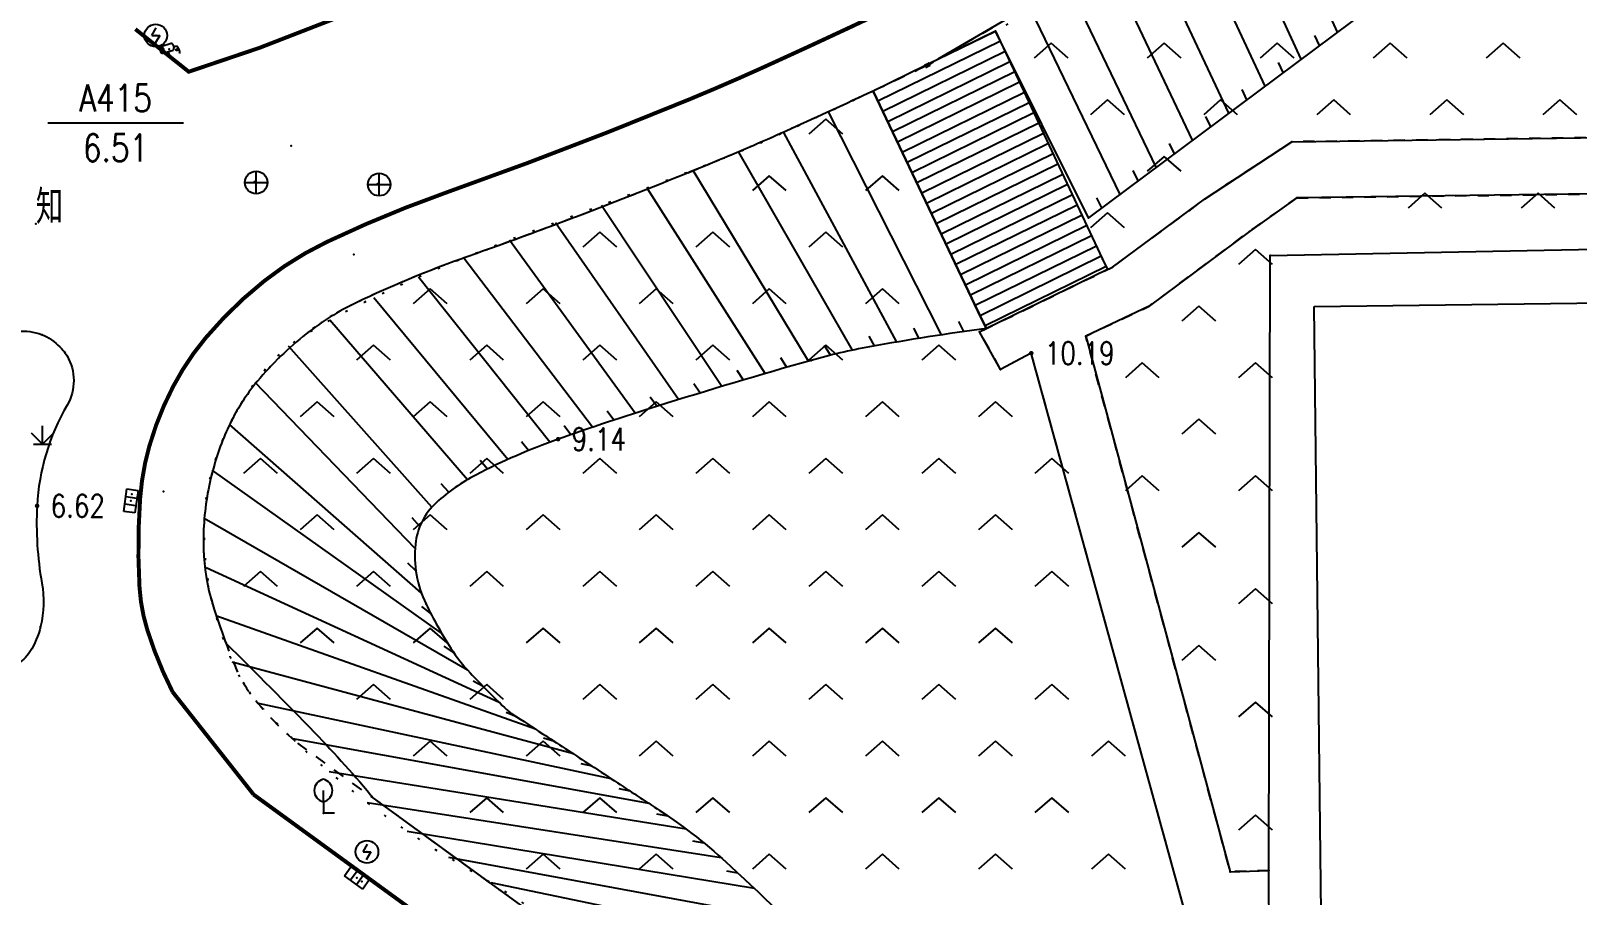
# Model space of a CAD drawing. Extents: x 940 to 2162, y 608 to 1562.
# Drawn here: x 983.8 to 1052.2, y 1089.5 to 1127.7 of the extents above; entities that cross this region are included whole.
import ezdxf
from ezdxf.enums import TextEntityAlignment as Align

# ---------------------------------------------------------------- set-up
doc = ezdxf.new("R2010")
doc.units = 0
doc.header["$LTSCALE"] = 0.5
doc.header["$PDSIZE"] = 0.2
doc.linetypes.add('X4', pattern=[1.6, 0, -1.6])
doc.linetypes.add('X6', pattern=[2, 1, -1])
doc.layers.get('0').update_dxf_attribs({"linetype": 'CONTINUOUS'})
doc.layers.add('ASSIST', color=7, linetype='CONTINUOUS', plot=False)
for name, color, linetype in [('COMPONENT', 4, 'CONTINUOUS'), ('DLDW', 11, 'CONTINUOUS'), ('DLSS', 4, 'CONTINUOUS'), ('DMTZ', 3, 'CONTINUOUS'), ('GCD', 1, 'CONTINUOUS'), ('GXYZ', 2, 'CONTINUOUS'), ('JMD', 6, 'CONTINUOUS'), ('KZD', 1, 'CONTINUOUS'), ('ZBTZ', 3, 'CONTINUOUS'), ('ZDH', 1, 'CONTINUOUS')]:
    doc.layers.add(name, color=color, linetype=linetype)
doc.styles.add('HZ', font='rs.shx', dxfattribs={"width": 0.8, "bigfont": 'hztxt.shx'})
doc.linetypes.add('1161', pattern='A,0,[149,AAA.SHX,S=0.15,R=0,X=0,Y=0],-1.6', length=1.6)
doc.linetypes.add('447', pattern='A,8,-1,[148,AAA.SHX,S=1,R=0,X=0,Y=0],-1', length=10)

# ---------------------------------------------------------------- blocks, each defined once
blk = doc.blocks.new('gcbj0612')
for p, q in [((-0.75, 0.26), (0.16, 0.53)), ((-0.57, -0.34), (0.34, -0.07))]:
    blk.add_line(p, q)
at = {"flags": 128}
for points in [[(-0.73, 0.26), (-0.77, 0.25), (-0.79, 0.23), (-0.81, 0.19), (-0.83, 0.15), (-0.84, 0.1), (-0.84, 0.05), (-0.84, -0.01), (-0.83, -0.07), (-0.81, -0.12), (-0.79, -0.18), (-0.77, -0.23), (-0.74, -0.27), (-0.7, -0.3), (-0.67, -0.33), (-0.63, -0.34), (-0.6, -0.34), (-0.57, -0.34), (-0.54, -0.32), (-0.51, -0.29), (-0.49, -0.25), (-0.48, -0.2), (-0.47, -0.15), (-0.47, -0.1), (-0.48, -0.04), (-0.49, 0.02), (-0.51, 0.07), (-0.54, 0.13), (-0.56, 0.17), (-0.6, 0.21), (-0.63, 0.24), (-0.67, 0.26), (-0.7, 0.27)], [(-0.71, 0.18), (-0.72, 0.17), (-0.75, 0.12), (-0.75, 0.04), (-0.74, -0.06), (-0.7, -0.15), (-0.66, -0.22), (-0.62, -0.25), (-0.6, -0.26), (-0.59, -0.24), (-0.57, -0.2), (-0.56, -0.12), (-0.58, -0.02), (-0.61, 0.08), (-0.66, 0.14), (-0.7, 0.17)]]:
    blk.add_lwpolyline(points, close=True, dxfattribs=at)
blk.add_lwpolyline([(0.3, -0.08), (0.33, -0.07), (0.36, -0.05), (0.38, -0.02), (0.4, 0.02), (0.41, 0.07), (0.42, 0.12), (0.41, 0.18), (0.41, 0.23), (0.39, 0.29), (0.37, 0.35), (0.35, 0.4), (0.32, 0.44), (0.28, 0.48), (0.25, 0.51), (0.21, 0.52), (0.18, 0.53), (0.15, 0.52)], dxfattribs=at)
at = {"extrusion": (0, 0, -1), "flags": 128}
blk.add_lwpolyline([(-0.4, 0.25), (-0.51, 0.28), (-0.61, 0.29), (-0.69, 0.27), (-0.77, 0.2), (-0.81, 0.09), (-0.82, -0.01), (-0.8, -0.06), (-0.76, -0.08), (-0.7, -0.09), (-0.64, -0.09), (-0.59, -0.07), (-0.57, -0.04), (-0.59, -0.01), (-0.63, 0.02), (-0.69, 0.03), (-0.75, 0.03), (-0.79, 0.02), (-0.84, -0.01), (-0.89, -0.1), (-0.91, -0.19), (-0.9, -0.29), (-0.87, -0.38)], dxfattribs=at)
blk.add_lwpolyline([(-0.09, -0.2), (-0.22, -0.54), (0.05, -0.54)], close=True)
blk = doc.blocks.new('gc043')
for p, q in [((-1, 0), (1, 0)), ((0, -1), (0, 1))]:
    blk.add_line(p, q)
blk.add_circle((0, 0), 1)
blk = doc.blocks.new('gc050')
for p, q in [((-0.35, 0), (0.05, 0.69)), ((-0.35, 0), (0.35, 0)), ((0.35, 0), (-0.06, -0.69))]:
    blk.add_line(p, q)
blk.add_circle((0, 0), 1)
blk = doc.blocks.new('gc041')
for p, q in [((-1, 0.5), (1, 0.5)), ((-1, -0.5), (-1, 0.5)), ((-0.33, 0.5), (-0.33, -0.5)), ((0.33, 0.5), (0.33, -0.5)), ((1, 0.5), (1, -0.5)), ((1, -0.5), (-1, -0.5))]:
    blk.add_line(p, q)
blk = doc.blocks.new('gc143')
for p, q in [((0, 1), (0, 2)), ((0, 1), (0, 0)), ((1, 0), (0, 0))]:
    blk.add_line(p, q)
for centre, start, end in [((0.225, 2), 102.68038, 257.31962), ((-0.225, 2), 282.68038, 77.31962)]:
    blk.add_arc(centre, 1.025, start, end)
blk = doc.blocks.new('gc211')
for p, q in [((0, 0), (-1.5, -1.32)), ((1.5, -1.32), (0, 0))]:
    blk.add_line(p, q)
blk = doc.blocks.new('gc124')
for p, q in [((0, 0), (0, 1.6)), ((-1, 1), (0, 0)), ((-0.8, 0), (0.8, 0)), ((0, 0), (1, 1))]:
    blk.add_line(p, q)
blk = doc.blocks.new('GC200')
at = {"linetype": 'Continuous', "const_width": 0.2, "flags": 128}
blk.add_lwpolyline([(-0.1, 0, 1), (0.1, 0, 1)], format="xyb", close=True, dxfattribs=at)

msp = doc.modelspace()

# ---------------------------------------------------------------- linework, layer by layer
at = {"layer": 'ASSIST', "linetype": 'X4', "flags": 128}
msp.add_lwpolyline([(1145.746, 1186.997), (1138.123, 1185.11), (1133.941, 1183.893), (1124.784, 1180.959), (1115.65, 1177.561), (1111.378, 1175.788), (1102.211, 1171.559), (1095.357, 1168.053), (1026.47, 1127.704)], dxfattribs=at)
msp.add_lwpolyline([(1021.054, 1125.048, -0.005439), (1016.233, 1122.828, -0.012238), (1014.056, 1121.917, -0.003749), (1007.488, 1119.413, 0.005659), (1003.142, 1117.737, 0.016653), (998.923, 1115.89, 0.023039), (995.987, 1114.317, 0.078776), (994.351, 1112.951, 0.058949), (992.746, 1110.607, 0.053309), (991.792, 1108.192, 0.061709), (991.464, 1105.971, 0.032305), (991.544, 1104.055, 0.035493), (991.851, 1102.337, 0.041079), (992.742, 1099.737, 0.065121), (993.639, 1098.248, 0.023634), (994.23, 1097.573, 0.011037), (995.593, 1096.219, 0.059126), (1002.634, 1090.958, -0.046665), (1011.705, 1084.524, -0.01619), (1019.107, 1077.732, -0.021293), (1024.333, 1072.159, -0.017718), (1030.592, 1064.344, -0.023117), (1034.885, 1057.981, -0.007455), (1036.127, 1055.874, -0.002403), (1039.85, 1049.262, -0.019729), (1041.479, 1046.043, -0.011065), (1044.024, 1040.138)], format="xyb", dxfattribs=at)
at = {"layer": 'DLDW', "linetype": 'Continuous', "elevation": 10.579, "flags": 128}
msp.add_lwpolyline([(1040.56, 1115.528), (1055.658, 1115.711), (1055.981, 1087.619), (1040.883, 1087.445)], close=True, dxfattribs=at)
at = {"layer": 'DLSS', "linetype": 'Continuous', "const_width": 0.175, "flags": 128}
for points, elevation in [([(988.427, 1127.787), (990.788, 1125.904), (993.922, 1126.963), (1010.814, 1133.51), (1020.926, 1138.3), (1028.106, 1142.098), (1034.318, 1145.718), (1048.748, 1154.336), (1068.018, 1165.828), (1083.626, 1175.112), (1098.724, 1183.13), (1116.228, 1190.601), (1137.489, 1197.31), (1156.314, 1201.233), (1168.71, 1202.862), (1179.428, 1203.615), (1186.519, 1203.964)], 6.63), ([(990.074, 1098.485), (993.657, 1093.946)], 8.675)]:
    msp.add_lwpolyline(points, dxfattribs=dict(at, elevation=elevation))
at = {"layer": 'DLSS', "linetype": 'X6', "flags": 128}
for points in [[(1095.454, 1168.11), (1023.563, 1126.245)], [(1072.568, 1123.261), (1039.578, 1122.806), (1035.718, 1120.276), (1031.638, 1117.268)], [(1038.555, 1090.596), (1036.851, 1090.538), (1030.462, 1114.217), (1033.269, 1115.541), (1037.703, 1118.847), (1039.794, 1120.324)], [(1039.794, 1120.324), (1072.581, 1120.768)], [(1038.57, 1087.577), (1035.246, 1087.336), (1028.052, 1113.461), (1026.695, 1112.744), (1025.763, 1114.404), (1031.638, 1117.268)], [(995.593, 1096.219), (1011.705, 1084.524)]]:
    msp.add_lwpolyline(points, dxfattribs=at)
at = {"layer": 'DLSS', "linetype": 'Continuous', "const_width": 0.175, "flags": 128}
for points in [[(990.074, 1098.485, -0.041138), (988.959, 1101.217, -0.062433), (988.609, 1103.134, -0.031635), (988.638, 1107.041, -0.052408), (989.05, 1109.367, -0.050213), (990.098, 1111.988, -0.054743), (991.54, 1114.141, -0.05055), (994.135, 1116.659, -0.056136), (996.9, 1118.381, -0.026269), (1002.147, 1120.553, 0.012928), (1012.916, 1124.677, 0.008566), (1016.193, 1126.096, 0.004727), (1022.06, 1128.825)], [(1004.006, 1075.326, 0.019775), (996.29, 1081.308, 0.031782), (991.129, 1084.518, 0.004582), (981.594, 1089.527, 0.01972), (979.324, 1090.582, 0.023602), (975.529, 1091.961, 0.00483), (956.642, 1097.63, 0.019425), (951.24, 1098.97, 0.009923), (940.533, 1100.967)]]:
    msp.add_lwpolyline(points, format="xyb", dxfattribs=at)
at = {"layer": 'DLSS', "linetype": 'Continuous', "flags": 128}
for points, const_width in [([(1023.563, 1126.245), (1023.345, 1126.13)], 0.2), ([(1009.777, 1082.221), (993.657, 1093.946)], 0.175)]:
    msp.add_lwpolyline(points, dxfattribs=dict(at, const_width=const_width))
at = {"layer": 'DLSS', "linetype": 'X6', "flags": 128}
msp.add_lwpolyline([(1023.345, 1126.13, -0.004727), (1017.426, 1123.377, -0.008566), (1014.056, 1121.917, -0.012928), (1003.142, 1117.737, 0.026269), (998.185, 1115.686, 0.056136), (995.987, 1114.317, 0.05055), (993.825, 1112.218, 0.054743), (992.746, 1110.607, 0.050213), (991.92, 1108.542, 0.052408), (991.464, 1105.971, 0.055611), (991.561, 1103.585, 0.038442), (991.851, 1102.337, 0.021256), (992.835, 1099.621, 0.0696), (993.639, 1098.248, 0.04932), (995.593, 1096.219, 0.04932)], format="xyb", dxfattribs=at)
at = {"layer": 'DMTZ', "linetype": 'Continuous'}
for p, q in [((1041.597, 1127.656), (1038.398, 1134.691)), ((1039.994, 1126.46), (1036.672, 1133.68)), ((1038.39, 1125.265), (1034.946, 1132.669)), ((1036.787, 1124.07), (1033.221, 1131.658)), ((1035.183, 1122.874), (1031.495, 1130.647)), ((1033.58, 1121.679), (1029.769, 1129.636)), ((1031.976, 1120.483), (1028.043, 1128.626)), ((1030.574, 1119.438), (1026.47, 1127.704)), ((1040.795, 1127.058), (1040.587, 1127.513)), ((1039.192, 1125.863), (1038.982, 1126.317)), ((1026.063, 1114.55), (1021.054, 1125.048)), ((1037.588, 1124.667), (1037.377, 1125.12)), ((1024.082, 1114.271), (1019.085, 1124.126)), ((1035.985, 1123.472), (1035.771, 1123.924)), ((1022.108, 1113.954), (1017.108, 1123.222)), ((1020.141, 1113.593), (1015.119, 1122.346)), ((1034.382, 1122.277), (1034.166, 1122.728)), ((1018.2, 1113.109), (1013.098, 1121.545)), ((1032.778, 1121.081), (1032.561, 1121.532)), ((1016.278, 1112.556), (1011.069, 1120.764)), ((1031.175, 1119.886), (1030.956, 1120.336)), ((1014.361, 1111.989), (1009.036, 1119.993)), ((1012.447, 1111.408), (1007.001, 1119.231)), ((1010.538, 1110.811), (1004.97, 1118.456)), ((1008.639, 1110.184), (1002.947, 1117.659)), ((1006.751, 1109.523), (1000.943, 1116.816)), ((1004.902, 1108.763), (998.967, 1115.911)), ((1003.114, 1107.868), (997.033, 1114.918)), ((1025.072, 1114.415), (1024.851, 1114.864)), ((1021.122, 1113.782), (1020.879, 1114.219)), ((1023.094, 1114.117), (1022.862, 1114.56)), ((1001.536, 1106.649), (995.195, 1113.764)), ((1017.239, 1112.834), (1016.976, 1113.259)), ((1019.166, 1113.369), (1018.912, 1113.799)), ((1015.319, 1112.274), (1015.047, 1112.693)), ((1000.796, 1104.833), (993.724, 1112.171)), ((1013.403, 1111.7), (1013.122, 1112.113)), ((1011.492, 1111.112), (1011.202, 1111.519)), ((1009.587, 1110.501), (1009.289, 1110.902)), ((1001.073, 1102.867), (992.597, 1110.315)), ((1007.693, 1109.858), (1007.386, 1110.253)), ((1005.82, 1109.159), (1005.504, 1109.547)), ((1003.998, 1108.335), (1003.675, 1108.716)), ((1001.972, 1101.083), (991.819, 1108.288)), ((1002.285, 1107.31), (1001.955, 1107.686)), ((1003.12, 1099.45), (991.47, 1106.148)), ((1001.008, 1105.806), (1000.67, 1106.175)), ((1004.518, 1098.02), (991.552, 1103.978)), ((1000.834, 1103.836), (1000.474, 1104.183)), ((1006.124, 1096.838), (991.982, 1101.849)), ((1001.49, 1101.958), (1001.097, 1102.268)), ((1002.501, 1100.234), (1002.08, 1100.504)), ((1007.799, 1095.745), (992.713, 1099.803)), ((1003.812, 1098.727), (1003.367, 1098.956)), ((1009.472, 1094.649), (993.867, 1097.972)), ((1005.288, 1097.386), (1004.824, 1097.574)), ((1011.144, 1093.552), (995.386, 1096.418)), ((1006.962, 1096.292), (1006.484, 1096.44)), ((1012.791, 1092.418), (996.993, 1094.955)), ((1008.636, 1095.197), (1008.149, 1095.312)), ((1010.308, 1094.1), (1009.817, 1094.197)), ((1014.341, 1091.154), (998.683, 1093.588)), ((1011.978, 1092.999), (1011.485, 1093.083)), ((1015.806, 1089.793), (1000.45, 1092.321)), ((1013.58, 1091.803), (1013.085, 1091.88)), ((1017.256, 1088.416), (1002.288, 1091.16)), ((1018.696, 1087.028), (1004.156, 1090.049)), ((1015.076, 1090.477), (1014.583, 1090.556))]:
    msp.add_line(p, q, dxfattribs=at)
at = {"layer": 'DMTZ', "linetype": 'Continuous', "flags": 128}
msp.add_lwpolyline([(1147.59, 1178.486), (1139.943, 1179.934), (1133.45, 1178.346), (1126.533, 1176.143), (1103.824, 1165.726), (1100.561, 1164.369), (1090.185, 1159.386), (1072.191, 1150.464), (1030.574, 1119.438)], dxfattribs=at)
msp.add_lwpolyline([(1026.063, 1114.55, 0.012253), (1020.902, 1113.742, 0.024152), (1018.319, 1113.143, 0.006372), (1011.515, 1111.119, 0.009769), (1007.122, 1109.657, 0.034818), (1003.488, 1108.075, 0.064866), (1001.738, 1106.853, 0.184606), (1000.811, 1105.012, 0.139806), (1001.282, 1102.371, 0.028952), (1002.381, 1100.416, 0.047149), (1003.231, 1099.33, 0.010463), (1004.75, 1097.793, 0.047364), (1005.123, 1097.494, 0.000907), (1006.437, 1096.635, -0.000599), (1008.428, 1095.334, -0.000205), (1009.62, 1094.552, -0.000121), (1011.632, 1093.231, -0.042237), (1014.743, 1090.788, -0.012599), (1024.199, 1081.522, -0.021766), (1027.202, 1078.145, -0.005389), (1038.566, 1063.875, -0.049991), (1044.43, 1054.558, -0.030892), (1051.36, 1038.176)], format="xyb", dxfattribs=at)
at = {"layer": 'JMD', "linetype": 'Continuous'}
for p, q in [((1026.47, 1127.704), (1021.054, 1125.048)), ((1026.682, 1127.251), (1021.269, 1124.597)), ((1026.895, 1126.799), (1021.484, 1124.145)), ((1027.107, 1126.346), (1021.699, 1123.694)), ((1027.32, 1125.894), (1021.915, 1123.243)), ((1027.532, 1125.441), (1022.13, 1122.791)), ((1027.745, 1124.988), (1022.345, 1122.34)), ((1027.957, 1124.536), (1022.56, 1121.889)), ((1028.17, 1124.083), (1022.775, 1121.437)), ((1028.382, 1123.63), (1022.99, 1120.986)), ((1028.595, 1123.178), (1023.205, 1120.534)), ((1028.807, 1122.725), (1023.42, 1120.083)), ((1029.019, 1122.273), (1023.636, 1119.632)), ((1029.232, 1121.82), (1023.851, 1119.18)), ((1029.444, 1121.367), (1024.066, 1118.729)), ((1029.657, 1120.915), (1024.281, 1118.278)), ((1029.869, 1120.462), (1024.496, 1117.826)), ((1030.082, 1120.009), (1024.711, 1117.375)), ((1030.294, 1119.557), (1024.926, 1116.924)), ((1030.507, 1119.104), (1025.141, 1116.472)), ((1030.719, 1118.652), (1025.357, 1116.021)), ((1030.931, 1118.199), (1025.572, 1115.57)), ((1031.144, 1117.746), (1025.787, 1115.118)), ((1031.361, 1117.296), (1026.005, 1114.668)), ((1031.425, 1117.164), (1026.063, 1114.55))]:
    msp.add_line(p, q, dxfattribs=at)
at = {"layer": 'JMD', "linetype": 'Continuous', "flags": 128}
for points, elevation in [([(1026.47, 1127.704), (1031.207, 1117.612), (1031.425, 1117.164)], 7.037), ([(1021.054, 1125.048), (1025.838, 1115.011), (1026.063, 1114.55)], 6.997)]:
    msp.add_lwpolyline(points, dxfattribs=dict(at, elevation=elevation))
at = {"layer": 'JMD', "linetype": '447', "flags": 128}
msp.add_lwpolyline([(1056.449, 1053.468), (1056.001, 1085.334), (1038.76, 1085.079), (1038.57, 1087.577), (1038.555, 1090.596), (1038.616, 1117.777), (1072.716, 1118.447), (1072.581, 1120.768), (1072.568, 1123.261)], dxfattribs=at)
at = {"layer": 'KZD', "linetype": 'Continuous'}
msp.add_line((984.55, 1123.64), (990.55, 1123.64), dxfattribs=at)
at = {"layer": 'ZBTZ', "linetype": 'Continuous', "flags": 128}
for points in [[(1111.378, 1175.788, 0.000674), (1102.211, 1171.559, 0.009707), (1100.128, 1170.545, 0.004345), (1095.357, 1168.053), (1023.925, 1126.456), (1026.47, 1127.704), (1031.207, 1117.612), (1031.425, 1117.164), (1031.638, 1117.268), (1035.718, 1120.276), (1039.578, 1122.806), (1072.568, 1123.261), (1072.455, 1149.938), (1109.105, 1150.288), (1108.944, 1163.459), (1111.205, 1163.486)], [(1035.246, 1087.336), (1028.052, 1113.461), (1026.695, 1112.744), (1025.763, 1114.404), (1026.063, 1114.55), (1025.838, 1115.011), (1021.054, 1125.048, -0.002893), (1017.426, 1123.377, -0.008566), (1014.056, 1121.917, -0.012928), (1003.142, 1117.737, 0.026269), (998.185, 1115.686, 0.056136), (995.987, 1114.317, 0.05055), (993.825, 1112.218, 0.054743), (992.746, 1110.607, 0.050213), (991.92, 1108.542, 0.052408), (991.464, 1105.971, 0.055611), (991.561, 1103.585, 0.038442), (991.851, 1102.337, 0.013191), (992.435, 1100.641, -0.005292), (996.349, 1096.691, -0.019035), (998.992, 1093.752), (1011.705, 1084.524, -0.039026)]]:
    msp.add_lwpolyline(points, format="xyb", dxfattribs=at)
msp.add_lwpolyline([(1038.616, 1117.777), (1072.716, 1118.447), (1072.581, 1120.768), (1039.794, 1120.324), (1037.703, 1118.847), (1033.269, 1115.541), (1030.462, 1114.217), (1036.851, 1090.538), (1038.555, 1090.596)], close=True, dxfattribs=at)
at = {"layer": 'ZBTZ', "linetype": '1161', "flags": 128}
msp.add_lwpolyline([(982.953, 1114.392, -0.113121), (984.028, 1114.367, -0.119763), (984.926, 1113.891, -0.032553), (985.227, 1113.587, -0.045827), (985.404, 1113.341, -0.271259), (985.409, 1111.169, 0.119588), (984.08, 1106.709, 0.056775), (984.292, 1103.294, -0.10238), (984.237, 1101.383, -0.083133), (983.763, 1100.257, -0.125806), (983.17, 1099.698, -0.088598), (982.428, 1099.445, -0.078713), (981.547, 1099.449, -0.081743), (978.072, 1100.62, 0.052715), (972.819, 1102.736, 0.000512), (969.817, 1103.588, 0.00052), (966.862, 1104.42, 0.012483), (962.518, 1105.522, -0.025871), (960.436, 1106.11, -0.149287), (959.977, 1106.44, -0.076754), (959.46, 1107.391, -0.08638), (959.316, 1108.22, -0.117311), (959.46, 1108.826, -0.104504), (959.909, 1109.387, -0.081909), (960.7, 1109.844, -0.061118), (963.901, 1110.621, 0.020831), (973.416, 1112.135, 0.00824), (977.386, 1113.006, 0.005837), (982.953, 1114.392)], format="xyb", close=True, dxfattribs=at)
at = {"layer": 'ZDH', "linetype": 'Continuous'}
for p in [(1026.47, 1127.704, 7.037), (1026.47, 1127.704, 7.037), (989.327, 1127.507, 6.629), (993.922, 1126.963, 6.575), (989.926, 1126.895, 6.68), (990.788, 1125.904, 6.517), (1014.663, 1125.383, 6.798), (1021.054, 1125.048, 6.997), (1021.054, 1125.048, 6.997), (1012.916, 1124.677, 6.782), (1012.916, 1124.677, 6.782), (995.316, 1122.627, 6.712), (1039.578, 1122.806, 10.476), (1039.578, 1122.806, 10.476), (1039.578, 1122.806, 10.476), (1039.578, 1122.806, 10.476), (993.702, 1121.041, 6.704), (993.702, 1121.041, 6.704), (993.769, 1121.009, 6.703), (999.136, 1120.943, 6.713), (999.136, 1120.943, 6.713), (999.212, 1120.915, 6.725), (1035.718, 1120.276, 10.315), (1035.718, 1120.276, 10.315), (1035.718, 1120.276, 10.315), (1035.718, 1120.276, 10.315), (1039.794, 1120.324, 10.337), (1039.794, 1120.324, 10.337), (1039.794, 1120.324, 10.337), (1039.794, 1120.324, 10.337), (1030.574, 1119.438, 9.829), (1030.574, 1119.438, 9.829), (984.029, 1119.173, 6.579), (1037.703, 1118.847, 10.378), (1037.703, 1118.847, 10.378), (1037.703, 1118.847, 10.378), (1037.703, 1118.847, 10.378), (996.71, 1118.233, 6.697), (996.9, 1118.381, 6.706), (996.9, 1118.381, 6.706), (998.092, 1117.817, 6.902), (998.092, 1117.817, 6.902), (1031.207, 1117.612, 10.204), (1031.207, 1117.612, 10.204), (1038.616, 1117.777, 10.592), (1038.616, 1117.777, 10.592), (1038.616, 1117.777, 10.592), (1038.616, 1117.777, 10.592), (1031.638, 1117.268, 10.24), (1031.638, 1117.268, 10.24), (1031.638, 1117.268, 10.24), (1031.638, 1117.268, 10.24), (1033.269, 1115.541, 10.168), (1033.269, 1115.541, 10.168), (1033.269, 1115.541, 10.168), (1033.269, 1115.541, 10.168), (1025.838, 1115.011, 10.253), (1025.838, 1115.011, 10.253), (984.303, 1114.267, 6.575), (984.303, 1114.267, 6.575), (991.54, 1114.141, 6.679), (991.54, 1114.141, 6.679), (1025.763, 1114.404, 10.218), (1025.763, 1114.404, 10.218), (1025.763, 1114.404, 10.218), (1025.763, 1114.404, 10.218), (1030.462, 1114.217, 10.134), (1030.462, 1114.217, 10.134), (1030.462, 1114.217, 10.134), (1030.462, 1114.217, 10.134), (985.404, 1113.341, 6.586), (985.404, 1113.341, 6.586), (1028.052, 1113.461, 10.193), (1028.052, 1113.461, 10.193), (1028.052, 1113.461, 10.193), (1028.052, 1113.461, 10.193), (1018.319, 1113.143, 9.444), (1018.319, 1113.143, 9.444), (1026.695, 1112.744, 10.188), (1026.695, 1112.744, 10.188), (1026.695, 1112.744, 10.188), (1026.695, 1112.744, 10.188), (989.05, 1109.367, 6.68), (989.05, 1109.367, 6.68), (1007.122, 1109.657, 9.137), (1007.122, 1109.657, 9.137), (988.27, 1107.229, 6.661), (988.27, 1107.229, 6.661), (989.669, 1107.351, 6.846), (989.669, 1107.351, 6.846), (984.08, 1106.709, 6.624), (984.08, 1106.709, 6.624), (988.228, 1106.927, 6.656), (988.228, 1106.927, 6.656), (988.609, 1103.134, 6.68), (988.609, 1103.134, 6.68), (1001.282, 1102.371, 8.645), (1001.282, 1102.371, 8.645), (984.237, 1101.383, 6.623), (984.237, 1101.383, 6.623), (990.074, 1098.485, 6.705), (990.074, 1098.485, 6.705), (1005.123, 1097.494, 9.084), (1005.123, 1097.494, 9.084), (993.657, 1093.946, 6.734), (993.657, 1093.946, 6.734), (996.741, 1093.125, 6.994), (996.741, 1093.125, 6.994), (1011.632, 1093.231, 9.124), (1011.632, 1093.231, 9.124), (998.67, 1091.414, 6.943), (998.67, 1091.414, 6.943), (998.222, 1090.263, 6.758), (998.222, 1090.263, 6.758), (998.446, 1090.102, 6.763), (998.446, 1090.102, 6.763), (1036.851, 1090.538, 10.029), (1036.851, 1090.538, 10.029), (1036.851, 1090.538, 10.029), (1036.851, 1090.538, 10.029), (1038.555, 1090.596, 10.103), (1038.555, 1090.596, 10.103), (1038.555, 1090.596, 10.103), (1038.555, 1090.596, 10.103)]:
    msp.add_point(p, dxfattribs=at)

# ---------------------------------------------------------------- block references
at = {"layer": 'COMPONENT', "linetype": 'Continuous', "xscale": 0.5, "yscale": 0.5}
msp.add_blockref('gcbj0612', (989.926, 1126.895, 6.68), dxfattribs=at)
at = {"layer": 'GCD', "linetype": 'Continuous'}
ref = msp.add_blockref('GC200', (1028.052, 1113.461, 10.193), dxfattribs=dict(at, xscale=0.5, yscale=0.5, zscale=0.5))
ref.add_attrib('height', '10.19', dxfattribs={"linetype": 'Continuous', "height": 1, "style": 'HZ', "width": 0.8}).set_placement((1028.652, 1113.461, 10.193), align=Align.MIDDLE_LEFT)
ref = msp.add_blockref('GC200', (1007.122, 1109.657, 9.137), dxfattribs=dict(at, xscale=0.5, yscale=0.5, zscale=0.5))
ref.add_attrib('height', '9.14', dxfattribs={"linetype": 'Continuous', "height": 1, "style": 'HZ', "width": 0.8}).set_placement((1007.722, 1109.657, 9.137), align=Align.MIDDLE_LEFT)
ref = msp.add_blockref('GC200', (984.08, 1106.709, 6.624), dxfattribs=dict(at, xscale=0.5, yscale=0.5, zscale=0.5))
ref.add_attrib('height', '6.62', dxfattribs={"linetype": 'Continuous', "height": 1, "style": 'HZ', "width": 0.8}).set_placement((984.68, 1106.709, 6.624), align=Align.MIDDLE_LEFT)
at = {"layer": 'GXYZ', "linetype": 'Continuous', "xscale": 0.5, "yscale": 0.5}
for name, p in [('gc050', (989.327, 1127.507, 6.629)), ('gc043', (993.769, 1121.009, 6.703)), ('gc043', (999.212, 1120.915, 6.725)), ('gc050', (998.67, 1091.414, 6.943))]:
    msp.add_blockref(name, p, dxfattribs=at)
at = {"layer": 'GXYZ', "linetype": 'Continuous', "xscale": 0.5, "yscale": 0.5, "zscale": 0.5}
for p, rotation in [((988.228, 1106.927, 6.656), 82.08249696516957), ((998.222, 1090.263, 6.758), 324.2933085994313)]:
    msp.add_blockref('gc041', p, dxfattribs=dict(at, rotation=rotation))
at = {"layer": 'ZBTZ', "linetype": 'Continuous', "xscale": 0.5, "yscale": 0.5}
for name, p in [('gc211', (1028.925, 1127.164)), ('gc211', (1033.925, 1127.164)), ('gc211', (1038.925, 1127.164)), ('gc211', (1043.925, 1127.164)), ('gc211', (1048.925, 1127.164)), ('gc211', (1031.425, 1124.664)), ('gc211', (1036.425, 1124.664)), ('gc211', (1041.425, 1124.664)), ('gc211', (1046.425, 1124.664)), ('gc211', (1051.425, 1124.664)), ('gc211', (1018.964, 1123.809)), ('gc211', (1033.925, 1122.164)), ('gc211', (1016.464, 1121.309)), ('gc211', (1021.464, 1121.309)), ('gc211', (1045.462, 1120.538)), ('gc211', (1050.462, 1120.538)), ('gc211', (1031.425, 1119.664)), ('gc211', (1008.964, 1118.809)), ('gc211', (1013.964, 1118.809)), ('gc211', (1018.964, 1118.809)), ('gc211', (1037.962, 1118.038)), ('gc211', (1001.464, 1116.309)), ('gc211', (1006.464, 1116.309)), ('gc211', (1011.464, 1116.309)), ('gc211', (1016.464, 1116.309)), ('gc211', (1021.464, 1116.309)), ('gc211', (1035.462, 1115.538)), ('gc211', (998.964, 1113.809)), ('gc211', (1003.964, 1113.809)), ('gc211', (1008.964, 1113.809)), ('gc211', (1013.964, 1113.809)), ('gc211', (1018.964, 1113.809)), ('gc211', (1023.964, 1113.809)), ('gc211', (1032.962, 1113.038)), ('gc211', (1037.962, 1113.038)), ('gc211', (996.464, 1111.309)), ('gc211', (1001.464, 1111.309)), ('gc211', (1006.464, 1111.309)), ('gc211', (1011.464, 1111.309)), ('gc211', (1016.464, 1111.309)), ('gc211', (1021.464, 1111.309)), ('gc211', (1026.464, 1111.309)), ('gc211', (1035.462, 1110.538)), ('gc124', (984.316, 1109.445)), ('gc211', (993.964, 1108.809)), ('gc211', (998.964, 1108.809)), ('gc211', (1003.964, 1108.809)), ('gc211', (1008.964, 1108.809)), ('gc211', (1013.964, 1108.809)), ('gc211', (1018.964, 1108.809)), ('gc211', (1023.964, 1108.809)), ('gc211', (1028.964, 1108.809)), ('gc211', (1032.962, 1108.038)), ('gc211', (1037.962, 1108.038)), ('gc211', (996.464, 1106.309)), ('gc211', (1001.464, 1106.309)), ('gc211', (1006.464, 1106.309)), ('gc211', (1011.464, 1106.309)), ('gc211', (1016.464, 1106.309)), ('gc211', (1021.464, 1106.309)), ('gc211', (1026.464, 1106.309)), ('gc211', (1035.462, 1105.538)), ('gc211', (993.964, 1103.809)), ('gc211', (998.964, 1103.809)), ('gc211', (1003.964, 1103.809)), ('gc211', (1008.964, 1103.809)), ('gc211', (1013.964, 1103.809)), ('gc211', (1018.964, 1103.809)), ('gc211', (1023.964, 1103.809)), ('gc211', (1028.964, 1103.809)), ('gc211', (1037.962, 1103.038)), ('gc211', (996.464, 1101.309)), ('gc211', (1001.464, 1101.309)), ('gc211', (1006.464, 1101.309)), ('gc211', (1011.464, 1101.309)), ('gc211', (1016.464, 1101.309)), ('gc211', (1021.464, 1101.309)), ('gc211', (1026.464, 1101.309)), ('gc211', (1035.462, 1100.538)), ('gc211', (998.964, 1098.809)), ('gc211', (1003.964, 1098.809)), ('gc211', (1008.964, 1098.809)), ('gc211', (1013.964, 1098.809)), ('gc211', (1018.964, 1098.809)), ('gc211', (1023.964, 1098.809)), ('gc211', (1028.964, 1098.809)), ('gc211', (1037.962, 1098.038)), ('gc211', (1001.464, 1096.309)), ('gc211', (1006.464, 1096.309)), ('gc211', (1011.464, 1096.309)), ('gc211', (1016.464, 1096.309)), ('gc211', (1021.464, 1096.309)), ('gc211', (1026.464, 1096.309)), ('gc211', (1031.464, 1096.309)), ('gc143', (996.741, 1093.125, 6.994)), ('gc211', (1003.964, 1093.809)), ('gc211', (1008.964, 1093.809)), ('gc211', (1013.964, 1093.809)), ('gc211', (1018.964, 1093.809)), ('gc211', (1023.964, 1093.809)), ('gc211', (1028.964, 1093.809)), ('gc211', (1037.962, 1093.038)), ('gc211', (1006.464, 1091.309)), ('gc211', (1011.464, 1091.309)), ('gc211', (1016.464, 1091.309)), ('gc211', (1021.464, 1091.309)), ('gc211', (1026.464, 1091.309)), ('gc211', (1031.464, 1091.309))]:
    msp.add_blockref(name, p, dxfattribs=at)

# ---------------------------------------------------------------- texts
at = {"layer": 'DLSS', "linetype": 'Continuous', "style": 'HZ', "width": 0.8}
msp.add_text('知', height=1.5, dxfattribs=at).set_placement((984.029, 1119.173))
at = {"layer": 'KZD', "linetype": 'Continuous', "style": 'HZ', "width": 0.8}
for s, p in [('A415', (987.55, 1124.74)), ('6.51', (987.55, 1122.54))]:
    msp.add_text(s, height=1.2, dxfattribs=at).set_placement(p, align=Align.MIDDLE)

doc.saveas('drawing.dxf')
